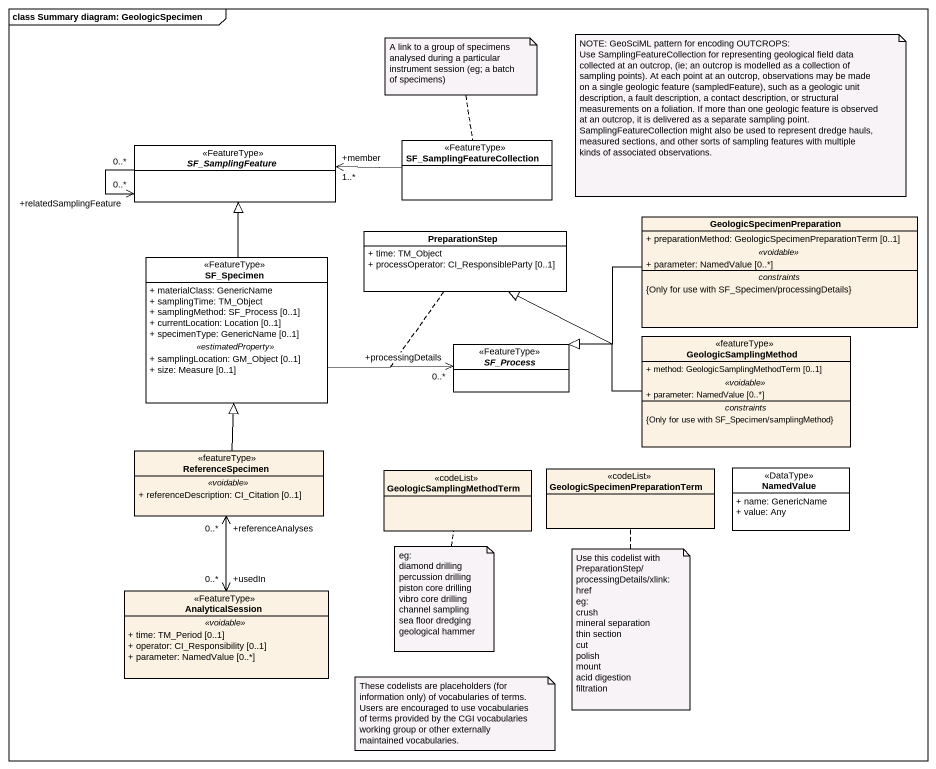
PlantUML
@startuml
mainframe class Summary diagram: GeologicSpecimen
hide circle
hide empty members
skinparam classAttributeIconSize 0
abstract class SF_SamplingFeature <<FeatureType>> #FFFFFF
class SF_SamplingFeatureCollection <<FeatureType>> #FFFFFF
class PreparationStep #FFFFFF {
  + time: TM_Object
  + processOperator: CI_ResponsibleParty [0..1]
}
class GeologicSpecimenPreparation #FCF2E3 {
  + preparationMethod: GeologicSpecimenPreparationTerm [0..1]
  .. <<voidable>> ..
  + parameter: NamedValue [0..*]
  -- constraints --
  {Only for use with SF_Specimen/processingDetails}
}
class SF_Specimen <<FeatureType>> #FFFFFF {
  + materialClass: GenericName
  + samplingTime: TM_Object
  + samplingMethod: SF_Process [0..1]
  + currentLocation: Location [0..1]
  + specimenType: GenericName [0..1]
  .. <<estimatedProperty>> ..
  + samplingLocation: GM_Object [0..1]
  + size: Measure [0..1]
}
abstract class SF_Process <<FeatureType>> #FFFFFF
class GeologicSamplingMethod <<featureType>> #FCF2E3 {
  + method: GeologicSamplingMethodTerm [0..1]
  .. <<voidable>> ..
  + parameter: NamedValue [0..*]
  -- constraints --
  {Only for use with SF_Specimen/samplingMethod}
}
class ReferenceSpecimen <<featureType>> #FCF2E3 {
  .. <<voidable>> ..
  + referenceDescription: CI_Citation [0..1]
}
class GeologicSamplingMethodTerm <<codeList>> #FCF2E3
class "GeologicSpecimenPreparationTerm" as GeologicSpecimenPreparationT <<codeList>> #FCF2E3
class NamedValue <<DataType>> #FFFFFF {
  + name: GenericName
  + value: Any
}
class AnalyticalSession <<FeatureType>> #FCF2E3 {
  .. <<voidable>> ..
  + time: TM_Period [0..1]
  + operator: CI_Responsibility [0..1]
  + parameter: NamedValue [0..*]
}
SF_SamplingFeature "0..*" --> "+relatedSamplingFeature\n0..*" SF_SamplingFeature
SF_SamplingFeatureCollection -left-> "+member\n1..*" SF_SamplingFeature
GeologicSpecimenPreparation -left-|> PreparationStep
SF_Specimen -up-|> SF_SamplingFeature
SF_Specimen -right-> "+processingDetails\n0..*" SF_Process
(SF_Specimen, SF_Process) .. PreparationStep
GeologicSamplingMethod -left-|> SF_Process
ReferenceSpecimen -up-|> SF_Specimen
AnalyticalSession "+usedIn\n0..*" <-up-> "+referenceAnalyses\n0..*" ReferenceSpecimen
note top of SF_SamplingFeatureCollection : A link to a group of specimens analysed during a particular instrument session (eg; a batch of specimens)
note as N2
  NOTE: GeoSciML pattern for encoding OUTCROPS:
  Use SamplingFeatureCollection for representing geological field data collected at an outcrop, (ie; an outcrop is modelled as a collection of sampling points). At each point at an outcrop, observations may be made on a single geologic feature (sampledFeature), such as a geologic unit description, a fault description, a contact description, or structural measurements on a foliation. If more than one geologic feature is observed at an outcrop, it is delivered as a separate sampling point.
  SamplingFeatureCollection might also be used to represent dredge hauls, measured sections, and other sorts of sampling features with multiple kinds of associated observations.
end note
note bottom of GeologicSamplingMethodTerm
  eg:
  diamond drilling
  percussion drilling
  piston core drilling
  vibro core drilling
  channel sampling
  sea floor dredging
  geological hammer
end note
note bottom of GeologicSpecimenPreparationT
  Use this codelist with PreparationStep/processingDetails/xlink:href
  eg:
  crush
  mineral separation
  thin section
  cut
  polish
  mount
  acid digestion
  filtration
end note
note as N5
  These codelists are placeholders (for information only) of vocabularies of terms. Users are encouraged to use vocabularies of terms provided by the CGI vocabularies working group or other externally maintained vocabularies.
end note
@enduml
